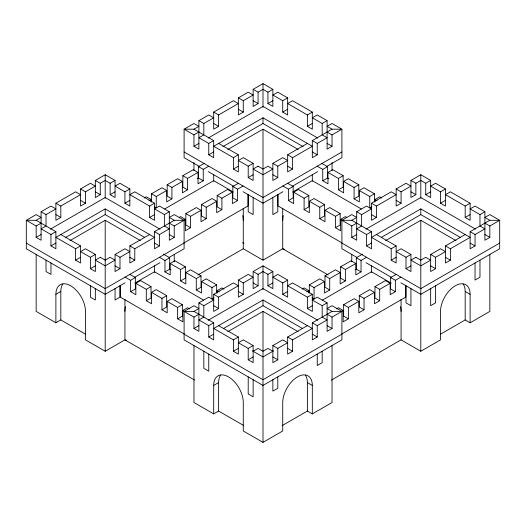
<?xml version="1.0" encoding="UTF-8"?>
<svg xmlns="http://www.w3.org/2000/svg" width="526" height="526" viewBox="0 0 526 526"><rect width="100%" height="100%" fill="white"/><g stroke="black" fill="none" stroke-linecap="round" stroke-linejoin="round"><path stroke-width="0.79" d="M41.094 211.754L50.956 206.06L55.887 208.907L46.025 214.601L41.094 211.754L41.094 240.224L36.163 237.377L36.163 225.989L26.3 220.295L26.3 248.765L105.2 294.317L125.103 282.824M55.887 203.214L75.612 191.826L80.544 194.673L60.819 206.06L55.887 203.214L55.887 220.295L60.819 217.448L60.819 206.06M80.544 188.979L90.406 183.285L95.337 186.132L85.475 191.826L80.544 188.979L80.544 206.06L85.475 203.214L85.475 191.826M110.131 183.285L105.2 180.438L100.269 183.285L100.269 194.673L95.337 197.52L95.337 180.438L105.2 174.744L115.062 180.438L115.062 197.52L110.131 194.673L110.131 183.285L115.062 180.438M198.894 120.645L208.756 114.951L213.688 117.798L203.825 123.492L198.894 120.645L198.894 149.121L193.963 146.274L193.963 134.886L184.1 129.186L184.1 157.662L199.025 166.275M213.688 112.104L233.412 100.716L238.344 103.563L218.619 114.951L213.688 112.104L213.688 129.192L218.619 126.345L218.619 114.951M238.344 97.869L248.206 92.175L253.137 95.022L243.275 100.716L238.344 97.869L238.344 114.951L243.275 112.104L243.275 100.716M253.137 89.328L258.069 92.175L258.069 103.563L253.137 106.41L253.137 89.328L263 83.634L272.863 89.328L272.863 106.41L267.931 103.563L267.931 92.175L272.863 89.328M36.163 220.295L41.094 217.448L36.163 214.601L26.3 220.295L36.163 220.295L55.887 231.683L55.887 248.765L50.956 245.918L50.956 234.53L41.094 228.836L46.025 225.989L46.025 214.601M193.963 129.186L198.894 126.339L193.963 123.492L184.1 129.186L193.963 129.186L213.688 140.58L213.688 157.662L208.756 154.815L208.756 143.427L198.894 137.733L203.825 134.886L203.825 123.492M258.069 92.175L263 89.328L267.931 92.175M36.163 225.989L41.094 223.142M193.963 134.886L198.894 132.039M36.163 237.377L41.094 234.53M50.397 229.158L105.2 197.52L160.003 229.158M110.131 194.673L115.062 191.826M193.963 146.274L198.894 143.427M208.197 138.055L263 106.41L317.803 138.055M267.931 103.563L272.863 100.716M50.956 234.53L55.887 231.683M124.925 191.826L129.856 188.979L129.856 206.06L124.925 203.214L124.925 191.826L115.062 186.132L119.994 183.285L129.856 188.979M208.756 143.427L213.688 140.58M282.725 100.716L287.656 97.869L287.656 114.951L282.725 112.104L282.725 100.716L272.863 95.022L277.794 92.175L287.656 97.869M134.787 248.765L134.787 260.153L129.856 263L129.856 245.918L134.787 248.765L154.512 237.377L105.2 208.907L55.887 237.377L75.612 248.765L80.544 245.918L80.544 263L75.612 260.153L75.612 248.765M292.587 157.662L292.587 169.05L287.656 171.897L287.656 154.815L292.587 157.662L312.312 146.274L263 117.804L213.688 146.274L233.412 157.662L238.344 154.815L238.344 171.897L233.412 169.05L233.412 157.662M50.956 245.918L55.887 243.071M65.75 237.377L105.2 214.601L144.65 237.377M124.925 203.214L129.856 200.367M208.756 154.815L213.688 151.968M222.846 146.675L263 123.498L303.154 146.675M282.725 112.104L287.656 109.257M69.978 240.632L105.2 220.295L140.422 240.632M227.778 149.522L263 129.192L298.222 149.522M144.209 198L146.3 196.796L151.034 199.525L151.034 201.971M151.521 201.912L151.521 193.778L161.962 187.749L166.696 190.484L166.696 201.872L171.917 198.861L171.917 187.466L182.358 181.444L182.358 192.832L187.578 189.814L187.578 178.426L198.026 172.396L198.026 183.784L203.246 180.773L203.246 169.385L208.815 166.17M171.917 198.861L167.183 196.126L167.183 184.738L177.624 178.708L182.358 181.444M187.578 189.814L182.844 187.078L182.844 175.691L193.292 169.661L198.026 172.396M203.246 180.773L198.512 178.038L198.512 166.65L204.081 163.435M148.943 200.735L151.034 199.525M151.521 193.778L156.255 196.514L166.696 190.484M149.581 206.06L154.512 203.214L154.512 220.295L149.581 217.448L149.581 206.06L129.856 194.673L134.787 191.826L154.512 203.214M307.381 114.951L312.312 112.104L312.312 129.192L307.381 126.345L307.381 114.951L287.656 103.563L292.587 100.716L312.312 112.104M197.204 178.794L198.512 178.038M154.296 209.032L159.444 206.06L169.306 211.754L169.306 240.224L174.237 237.377L174.237 225.989L184.1 220.295L184.1 248.765L169.175 257.385M75.612 260.153L80.544 257.306M149.581 217.448L154.512 214.601M233.412 169.05L238.344 166.203M307.381 126.345L312.312 123.498M164.691 208.953L213.688 180.661L233.412 192.049M90.406 257.306L95.337 254.459L95.337 271.541L90.406 268.694L90.406 257.306L80.544 251.612L85.475 248.765L95.337 254.459M154.512 208.907L164.375 214.601L169.306 211.754M248.206 166.203L253.137 163.356L253.137 180.438L248.206 177.591L248.206 166.203L238.344 160.509L243.275 157.662L253.137 163.356M327.106 120.645L317.244 114.951L312.312 117.798L322.175 123.492L327.106 120.645L327.106 149.121L332.037 146.274L332.037 134.886L341.9 129.186L341.9 157.662L326.975 166.275M90.406 268.694L95.337 265.847M115.062 254.459L124.925 248.765L129.856 251.612L119.994 257.306L115.062 254.459L115.062 271.541L119.994 268.694L119.994 257.306M129.856 245.918L149.581 234.53M164.375 214.601L164.375 225.989L169.306 228.836L159.444 234.53L159.444 245.918L154.512 248.765L154.512 231.683L174.237 220.295L184.1 220.295L174.237 214.601L169.306 217.448L174.237 220.295M179.228 217.416L180.622 216.607L185.356 219.342L185.356 230.73L190.576 227.719L190.576 216.331L201.017 210.301L201.017 221.689L206.238 218.671L206.238 207.283L216.679 201.254L216.679 212.642L221.9 209.631L221.9 198.243L232.347 192.214L232.347 203.601L237.568 200.584L237.568 189.196L243.137 185.98M190.576 227.719L185.842 224.983L185.842 213.595L196.283 207.566L201.017 210.301M206.238 218.671L201.504 215.943L201.504 204.555L211.945 198.526L216.679 201.254M221.9 209.631L217.166 206.896L217.166 195.508L227.613 189.478L232.347 192.214M237.568 200.584L232.834 197.855L232.834 186.467L238.403 183.252M248.206 177.591L253.137 174.744M272.863 163.356L282.725 157.662L287.656 160.509L277.794 166.203L272.863 163.356L272.863 180.438L277.794 177.591L277.794 166.203M287.656 154.815L307.381 143.427M322.175 123.492L322.175 134.886L327.106 137.733L317.244 143.427L317.244 154.815L312.312 157.662L312.312 140.58L332.037 129.186L341.9 129.186L332.037 123.492L327.106 126.339L332.037 129.186M183.265 220.552L185.356 219.342M85.475 334.174L60.819 319.94L55.887 322.786L55.887 294.317L60.819 291.47A20.922 12.078 60 0 1 62.798 284.073M183.581 243.143L248.009 205.949L248.009 194.554M184.1 243.071L105.2 288.623L26.3 243.071M341.9 151.968L263 197.52L184.1 151.968M134.34 277.491L159.93 262.717M282.903 191.72L263 203.214L243.097 191.72M292.14 186.388L317.73 171.614M130.632 280.305L135.366 277.57L135.366 288.958L130.632 291.693L130.632 280.305L125.063 277.09M164.954 260.488L169.688 257.753L169.688 269.141L164.954 271.876L164.954 260.488L159.385 257.273M288.432 189.196L293.166 186.467L293.166 197.855L288.432 200.584L288.432 189.196L282.863 185.98M322.754 169.385L327.488 166.65L327.488 178.038L322.754 180.773L322.754 169.385L317.185 166.17M134.787 283.159L154.512 271.771L203.509 300.057M292.587 192.049L312.312 180.661L361.309 208.953M135.853 283.317L140.587 280.582L151.034 286.611L151.034 297.999L146.3 300.734L146.3 289.346L135.853 283.317L135.853 294.705L130.632 291.693M170.174 263.5L174.908 260.771L185.356 266.8L185.356 278.188L180.622 280.917L180.622 269.529L170.174 263.5L170.174 274.888L164.954 271.876M293.653 192.214L298.387 189.478L308.834 195.508L308.834 206.896L304.1 209.631L304.1 198.243L293.653 192.214L293.653 203.601L288.432 200.584M327.974 172.396L332.708 169.661L343.156 175.691L343.156 187.078L338.422 189.814L338.422 178.426L327.974 172.396L327.974 183.784L322.754 180.773M146.3 289.346L151.034 286.611M180.622 269.529L185.356 266.8M304.1 198.243L308.834 195.508M338.422 178.426L343.156 175.691M151.521 292.364L156.255 289.629L166.696 295.658L166.696 307.046L161.962 309.781L161.962 298.393L151.521 292.364L151.521 303.752L146.3 300.734M185.842 272.547L190.576 269.812L201.017 275.841L201.017 287.229L196.283 289.964L196.283 278.576L185.842 272.547L185.842 283.935L180.622 280.917M309.321 201.254L314.055 198.526L324.496 204.555L324.496 215.943L319.762 218.671L319.762 207.283L309.321 201.254L309.321 212.642L304.1 209.631M343.642 181.444L348.376 178.708L358.817 184.738L358.817 196.126L354.083 198.861L354.083 187.466L343.642 181.444L343.642 192.832L338.422 189.814M197.829 275.006L243.275 248.765L263 260.153L282.725 248.765L284.303 249.219M161.962 298.393L166.696 295.658M196.283 278.576L201.017 275.841M319.762 207.283L324.496 204.555M354.083 187.466L358.817 184.738M167.183 301.405L171.917 298.669L182.358 304.699L182.358 316.087L177.624 318.822L177.624 307.434L167.183 301.405L167.183 312.792L161.962 309.781M196.283 289.964L201.504 292.975L201.504 281.588L206.238 278.859L216.679 284.888L216.679 293.021M324.983 210.301L329.717 207.566L340.158 213.595L340.158 224.983L335.424 227.719L335.424 216.331L324.983 210.301L324.983 221.689L319.762 218.671M354.083 198.861L359.304 201.872L359.304 190.484L364.038 187.749L374.479 193.778L374.479 201.912M177.624 307.434L182.358 304.699M201.504 281.588L211.945 287.617L216.679 284.888M335.424 216.331L340.158 213.595M359.304 190.484L369.745 196.514L374.479 193.778M55.887 294.317A20.922 12.078 60 0 1 70.681 285.776A20.922 12.078 60 0 1 85.475 311.399L85.475 339.868L105.2 351.256L124.925 339.868L126.503 340.329M177.624 318.822L182.844 321.833L182.844 310.445L187.578 307.717L189.669 308.92M217.166 293.074L217.166 290.635L221.9 287.9L223.991 289.103M335.424 227.719L340.644 230.73L340.644 219.342L345.378 216.607L346.772 217.416M374.966 201.971L374.966 199.525L379.7 196.796L381.791 198M327.106 314.246L332.037 317.093L341.9 311.399L332.037 311.399L327.106 308.552L332.037 305.705L341.9 311.399L341.9 339.868L263 385.42L184.1 339.868L184.1 311.399L193.963 317.093L193.963 328.48L198.894 331.327L198.894 302.858L208.756 297.164L213.904 300.136M213.688 294.317L233.412 282.929L238.344 285.776L218.619 297.164L213.688 294.317L213.688 311.399L218.619 308.552L218.619 297.164M238.344 280.082L248.206 274.388L253.137 277.235L243.275 282.929L238.344 280.082L238.344 297.164L243.275 294.317L243.275 282.929M253.137 271.541L263 265.847L272.863 271.541L272.863 288.623L267.931 285.776L267.931 274.388L263 271.541L258.069 274.388L253.137 271.541L253.137 288.623L258.069 285.776L258.069 274.388M356.825 257.385L341.9 248.765L341.9 220.295L351.762 225.989L351.762 237.377L356.694 240.224L356.694 211.754L366.556 206.06L371.704 209.032M371.488 203.214L391.212 191.826L396.144 194.673L376.419 206.06L371.488 203.214L371.488 220.295L376.419 217.448L376.419 206.06M396.144 188.979L406.006 183.285L410.938 186.132L401.075 191.826L396.144 188.979L396.144 206.06L401.075 203.214L401.075 191.826M410.938 180.438L415.869 183.285L415.869 194.673L410.938 197.52L410.938 180.438L420.8 174.744L430.662 180.438L430.662 197.52L425.731 194.673L425.731 183.285L430.662 180.438M213.977 297.834L211.945 299.005L211.945 287.617M371.777 206.731L369.745 207.901L369.745 196.514M193.963 311.399L198.894 308.552L193.963 305.705L184.1 311.399L193.963 311.399L213.688 322.786L213.688 339.868L208.756 337.021L208.756 325.633L198.894 319.94L203.825 317.093L203.825 305.705L213.688 300.011M351.762 220.295L356.694 217.448L351.762 214.601L341.9 220.295L351.762 220.295L371.488 231.683L371.488 248.765L366.556 245.918L366.556 234.53L356.694 228.836L361.625 225.989L361.625 214.601L371.488 208.907M415.869 183.285L420.8 180.438L425.731 183.285M193.963 317.093L198.894 314.246M267.931 274.388L272.863 271.541M351.762 225.989L356.694 223.142M193.963 328.48L198.894 325.633M208.197 320.262L263 288.623L317.803 320.262M267.931 285.776L272.863 282.929M351.762 237.377L356.694 234.53M365.997 229.158L420.8 197.52L475.603 229.158M425.731 194.673L430.662 191.826M208.756 325.633L213.688 322.786M282.725 282.929L287.656 280.082L287.656 297.164L282.725 294.317L282.725 282.929L272.863 277.235L277.794 274.388L287.656 280.082M366.556 234.53L371.488 231.683M440.525 191.826L445.456 188.979L445.456 206.06L440.525 203.214L440.525 191.826L430.662 186.132L435.594 183.285L445.456 188.979M292.587 339.868L292.587 351.256L287.656 354.103L287.656 337.021L292.587 339.868L312.312 328.48L263 300.011L213.688 328.48L233.412 339.868L238.344 337.021L238.344 354.103L233.412 351.256L233.412 339.868M450.387 248.765L450.387 260.153L445.456 263L445.456 245.918L450.387 248.765L470.112 237.377L420.8 208.907L371.488 237.377L391.212 248.765L396.144 245.918L396.144 263L391.212 260.153L391.212 248.765M208.756 337.021L213.688 334.174M223.55 328.48L263 305.705L302.45 328.48M282.725 294.317L287.656 291.47M366.556 245.918L371.488 243.071M381.35 237.377L420.8 214.601L460.25 237.377M440.525 203.214L445.456 200.367M227.778 331.735L263 311.399L298.222 331.735M385.578 240.632L420.8 220.295L456.022 240.632M302.009 289.103L304.1 287.9L308.834 290.635L308.834 293.074M309.321 293.021L309.321 284.888L319.762 278.859L324.496 281.588L324.496 292.975L329.717 289.964L329.717 278.576L340.158 272.547L340.158 283.935L345.378 280.917L345.378 269.529L355.826 263.5L355.826 274.888L361.046 271.876L361.046 260.488L366.615 257.273M329.717 289.964L324.983 287.229L324.983 275.841L335.424 269.812L340.158 272.547M345.378 280.917L340.644 278.188L340.644 266.8L351.092 260.771L355.826 263.5M361.046 271.876L356.312 269.141L356.312 257.753L362.578 254.137M306.743 291.838L308.834 290.635M309.321 284.888L314.055 287.617L324.496 281.588M307.381 297.164L312.312 294.317L312.312 311.399L307.381 308.552L307.381 297.164L287.656 285.776L292.587 282.929L312.312 294.317M465.181 206.06L470.112 203.214L470.112 220.295L465.181 217.448L465.181 206.06L445.456 194.673L450.387 191.826L470.112 203.214M355.004 269.897L356.312 269.141M312.096 300.136L317.244 297.164L327.106 302.858L327.106 331.327L332.037 328.48L332.037 317.093M233.412 351.256L238.344 348.409M307.381 308.552L312.312 305.705M391.212 260.153L396.144 257.306M465.181 217.448L470.112 214.601M322.491 300.057L371.488 271.771L391.212 283.159M248.206 348.409L253.137 345.562L253.137 362.644L248.206 359.797L248.206 348.409L238.344 342.715L243.275 339.868L253.137 345.562M312.312 300.011L322.175 305.705L327.106 302.858M406.006 257.306L410.938 254.459L410.938 271.541L406.006 268.694L406.006 257.306L396.144 251.612L401.075 248.765L410.938 254.459M484.906 211.754L475.044 206.06L470.112 208.907L479.975 214.601L484.906 211.754L484.906 240.224L489.837 237.377L489.837 225.989L499.7 220.295L499.7 248.765L420.8 294.317L400.897 282.824M253.137 351.256L258.069 348.409L263 351.256L267.931 348.409L272.863 351.256M248.206 359.797L253.137 356.95M272.863 345.562L282.725 339.868L287.656 342.715L277.794 348.409L272.863 345.562L272.863 362.644L277.794 359.797L277.794 348.409M287.656 337.021L307.381 325.633M322.175 305.705L322.175 317.093L327.106 319.94L317.244 325.633L317.244 337.021L312.312 339.868L312.312 322.786L332.037 311.399M336.331 308.92L338.422 307.717L343.156 310.445L343.156 321.833L348.376 318.822L348.376 307.434L358.817 301.405L358.817 312.792L364.038 309.781L364.038 298.393L374.479 292.364L374.479 303.752L379.7 300.734L379.7 289.346L390.147 283.317L390.147 294.705L395.368 291.693L395.368 280.305L400.937 277.09M348.376 318.822L343.642 316.087L343.642 304.699L354.083 298.669L358.817 301.405M364.038 309.781L359.304 307.046L359.304 295.658L369.745 289.629L374.479 292.364M379.7 300.734L374.966 297.999L374.966 286.611L385.413 280.582L390.147 283.317M395.368 291.693L390.634 288.958L390.634 277.57L396.203 274.355M406.006 268.694L410.938 265.847M430.662 254.459L440.525 248.765L445.456 251.612L435.594 257.306L430.662 254.459L430.662 271.541L435.594 268.694L435.594 257.306M445.456 245.918L465.181 234.53M479.975 214.601L479.975 225.989L484.906 228.836L475.044 234.53L475.044 245.918L470.112 248.765L470.112 231.683L489.837 220.295L499.7 220.295L489.837 214.601L484.906 217.448L489.837 220.295M341.065 311.655L343.156 310.445M243.275 425.284L218.619 411.049L213.688 413.896L213.688 385.42L218.619 382.573A20.922 12.078 60 0 1 220.598 375.176M273.566 350.849L263 356.95L252.434 350.849M341.828 333.99L405.809 297.052L405.809 285.664M341.9 334.174L263 379.726L184.1 334.174M499.7 243.071L420.8 288.623L341.9 243.071M331.485 380.048L401.075 339.868L420.8 351.256L440.525 339.868L440.525 311.399A20.922 12.078 -60 0 1 455.319 285.776A20.922 12.078 -60 0 1 470.112 294.317L470.112 322.786L465.181 319.94L440.525 334.174M282.021 425.685L307.381 411.049L312.312 413.896L332.037 402.508L332.037 345.562M213.688 385.42A20.922 12.078 60 0 1 228.481 376.879A20.922 12.078 60 0 1 243.275 402.502L243.275 430.978L263 442.366L282.725 430.978L282.725 402.502A20.922 12.078 -60 0 1 297.519 376.879A20.922 12.078 -60 0 1 312.312 385.42L312.312 413.896M470.112 322.786L489.837 311.399L489.837 254.459M327.106 132.039L332.037 134.886M484.906 223.142L489.837 225.989M253.137 100.716L258.069 103.563M327.106 143.427L332.037 146.274M410.938 191.826L415.869 194.673M484.906 234.53L489.837 237.377M312.312 140.58L317.244 143.427M470.112 231.683L475.044 234.53M238.344 109.257L243.275 112.104M312.312 151.968L317.244 154.815M396.144 200.367L401.075 203.214M470.112 243.071L475.044 245.918M321.919 163.435L327.488 166.65M374.966 199.525L377.057 200.735M327.488 178.038L328.796 178.794M213.688 123.498L218.619 126.345M287.656 166.203L292.587 169.05M371.488 214.601L376.419 217.448M445.456 257.306L450.387 260.153M356.694 211.754L361.625 214.601M218.619 143.427L238.344 154.815M272.863 174.744L277.794 177.591M287.597 183.252L293.166 186.467M376.419 234.53L396.144 245.918M430.662 265.847L435.594 268.694M340.644 219.342L342.735 220.552M463.202 284.073A20.922 12.078 -60 0 1 465.181 291.47L470.112 294.317M341.972 242.887L277.991 205.949L277.991 194.554M208.27 171.614L233.86 186.388M366.07 262.717L391.66 277.491M198.512 166.65L203.246 169.385M232.834 186.467L237.568 189.196M356.312 257.753L361.046 260.488M390.634 277.57L395.368 280.305M182.844 175.691L187.578 178.426M217.166 195.508L221.9 198.243M340.644 266.8L345.378 269.529M374.966 286.611L379.7 289.346M328.171 275.006L282.725 248.765L282.725 208.276M167.183 184.738L171.917 187.466M201.504 204.555L206.238 207.283M324.983 275.841L329.717 278.576M359.304 295.658L364.038 298.393M242.571 242.664L243.979 243.479M185.842 213.595L190.576 216.331M343.642 304.699L348.376 307.434M154.223 206.731L156.255 207.901L156.255 196.514M312.023 297.834L314.055 299.005L314.055 287.617M95.337 180.438L100.269 183.285M169.306 223.142L174.237 225.989M95.337 191.826L100.269 194.673M169.306 234.53L174.237 237.377M253.137 282.929L258.069 285.776M327.106 325.633L332.037 328.48M154.512 231.683L159.444 234.53M312.312 322.786L317.244 325.633M80.544 200.367L85.475 203.214M154.512 243.071L159.444 245.918M238.344 291.47L243.275 294.317M312.312 334.174L317.244 337.021M163.422 254.137L169.688 257.753M217.166 290.635L219.257 291.838M169.688 269.141L170.996 269.897M55.887 214.601L60.819 217.448M129.856 257.306L134.787 260.153M213.688 305.705L218.619 308.552M287.656 348.409L292.587 351.256M198.894 302.858L203.825 305.705M60.819 234.53L80.544 245.918M115.062 265.847L119.994 268.694M129.797 274.355L135.366 277.57M218.619 325.633L238.344 337.021M272.863 356.95L277.794 359.797M182.844 310.445L184.935 311.655M305.402 375.176A20.922 12.078 -60 0 1 307.381 382.573L312.312 385.42M184.619 334.247L120.191 297.052L120.191 285.664M194.515 380.048L124.925 339.868L124.925 299.379M55.887 322.786L36.163 311.399L36.163 254.459M213.688 413.896L193.963 402.508L193.963 345.562M479.975 260.153L479.975 277.235L475.044 280.082L475.044 263M465.181 291.47L465.181 319.94M435.594 285.776L435.594 302.858L430.662 305.705L430.662 288.623M420.8 174.744L420.8 198.328M420.8 208.907L420.8 214.601M420.8 220.295L420.8 351.256M410.938 288.623L410.938 305.705L406.006 302.858L406.006 285.776M401.075 299.379L401.075 339.868M371.488 265.847L371.488 272.356M351.762 254.459L351.762 261.777M332.037 162.541L332.037 170.674M322.175 351.256L322.175 362.644L317.244 365.491L317.244 354.103M312.312 174.744L312.312 181.246M307.381 382.573L307.381 411.049M277.794 194.673L277.794 211.754L272.863 214.601L272.863 197.52M277.794 376.879L277.794 388.267L272.863 391.114L272.863 379.726M263 83.634L263 107.225M263 117.804L263 123.498M263 129.192L263 260.153M263 265.847L263 289.438M263 300.011L263 305.705M263 311.399L263 442.366M253.137 197.52L253.137 214.601L248.206 211.754L248.206 194.673M253.137 379.726L253.137 396.808L248.206 393.961L248.206 376.879M243.275 208.276L243.275 248.765M218.619 382.573L218.619 411.049M213.688 174.744L213.688 181.246M208.756 354.103L208.756 371.185L203.825 368.338L203.825 351.256M193.963 162.541L193.963 170.674M174.237 254.459L174.237 261.777M154.512 265.847L154.512 272.356M119.994 285.776L119.994 297.164L115.062 300.011L115.062 288.623M105.2 174.744L105.2 198.328M105.2 208.907L105.2 214.601M105.2 220.295L105.2 351.256M95.337 288.623L95.337 300.011L90.406 297.164L90.406 285.776M60.819 291.47L60.819 319.94M50.956 263L50.956 274.388L46.025 271.541L46.025 260.153M242.769 215.581A20.922 12.078 60 0 1 243.275 220.295M282.725 220.295A20.922 12.078 -60 0 1 283.231 215.581M400.569 306.684A20.922 12.078 60 0 1 401.075 311.399M124.925 311.399A20.922 12.078 -60 0 1 125.431 306.684M100.269 257.306L95.337 260.153L105.2 265.847L115.062 260.153L110.131 257.306L105.2 260.153L100.269 257.306M258.069 166.203L253.137 169.05L263 174.744L272.863 169.05L267.931 166.203L263 169.05L258.069 166.203M415.869 257.306L410.938 260.153L420.8 265.847L430.662 260.153L425.731 257.306L420.8 260.153L415.869 257.306"/></g></svg>
